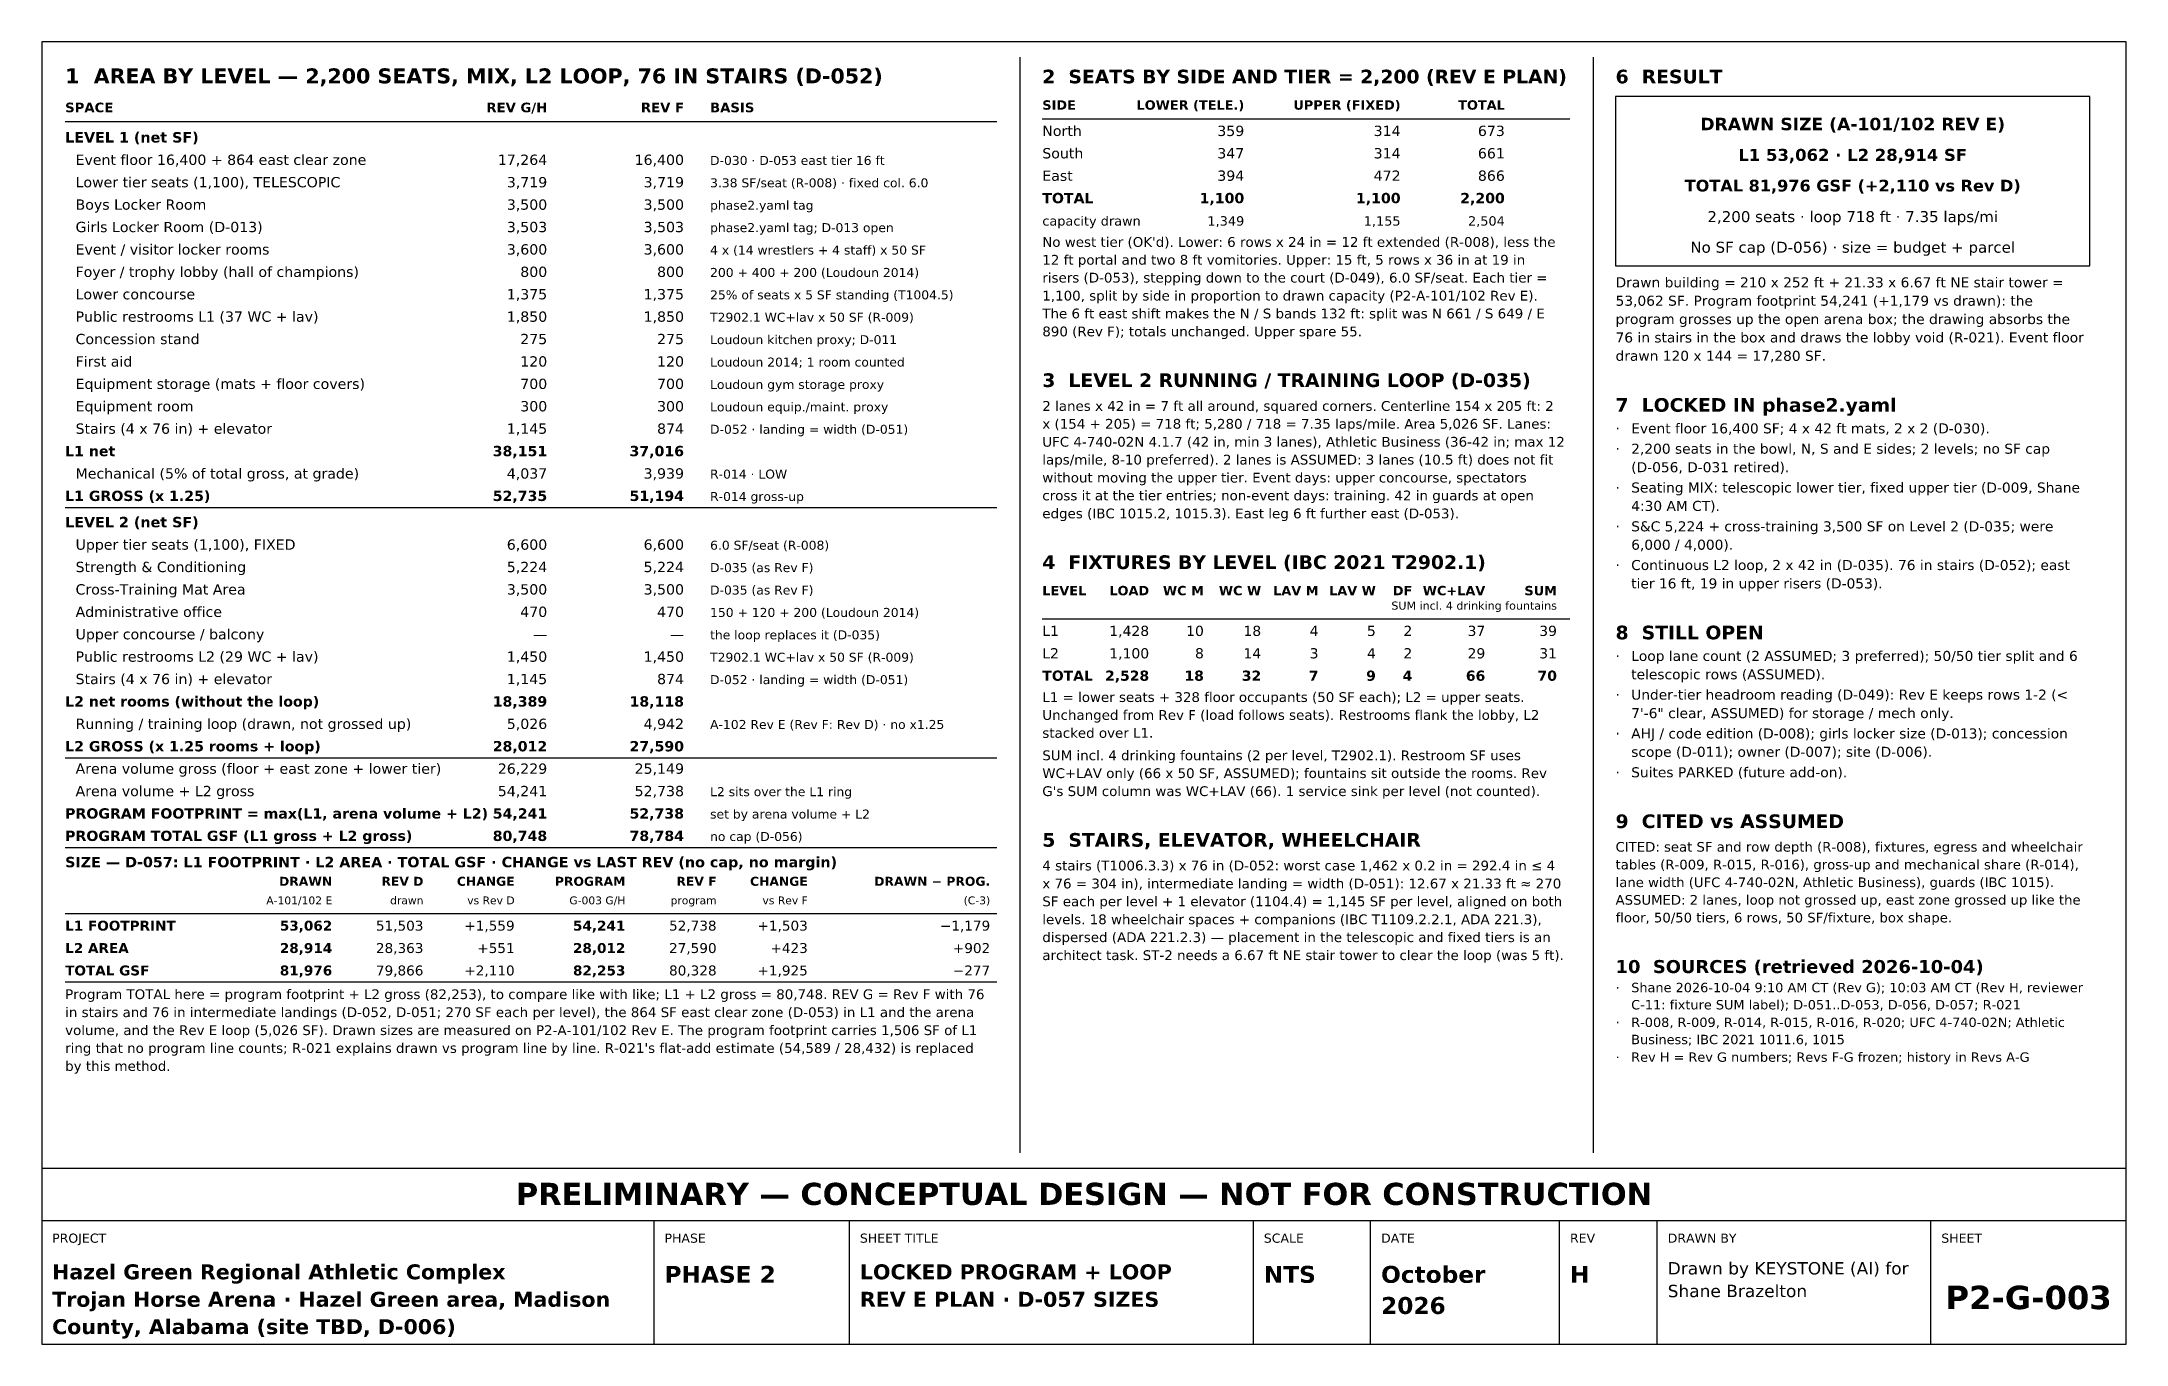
# Model space of a CAD drawing. Header units: inches. Extents: x 0.5 to 16.5, y 0.5 to 10.5.
import ezdxf
from ezdxf.enums import TextEntityAlignment as Align

# ---------------------------------------------------------------- set-up
doc = ezdxf.new("R2010")
doc.units = ezdxf.units.IN
doc.header["$MEASUREMENT"] = 0
for name, color, linetype in [('A-ANNO-TABL', 7, 'Continuous'), ('A-ANNO-TEXT', 7, 'Continuous'), ('G-ANNO-TTLB', 7, 'Continuous')]:
    doc.layers.add(name, color=color, linetype=linetype)
doc.styles.add('KS-BOLD', font='DejaVuSans-Bold.ttf')
doc.styles.add('KS-REG', font='DejaVuSans.ttf')

msp = doc.modelspace()

# ---------------------------------------------------------------- linework, layer by layer
at = {"layer": 'A-ANNO-TABL'}
for p, q in [((0.68, 9.888), (7.83, 9.888)), ((8.18, 9.908), (12.23, 9.908)), ((0.68, 6.924), (7.83, 6.924)), ((8.18, 6.07), (12.23, 6.07)), ((0.68, 5.002), (7.83, 5.002)), ((0.68, 4.314), (7.83, 4.314)), ((0.68, 3.808), (7.83, 3.808)), ((0.68, 3.282), (7.83, 3.282))]:
    msp.add_line(p, q, dxfattribs=at)
at = {"layer": 'A-ANNO-TEXT'}
for p, q in [((8.01, 1.97), (8.01, 10.38)), ((12.41, 1.97), (12.41, 10.38))]:
    msp.add_line(p, q, dxfattribs=at)
msp.add_lwpolyline([(12.58, 8.78), (16.22, 8.78), (16.22, 10.08), (12.58, 10.08)], close=True, dxfattribs=at)
at = {"layer": 'G-ANNO-TTLB'}
for p, q in [((0.5, 1.45), (16.5, 1.45)), ((5.2, 0.5), (5.2, 1.45)), ((6.7, 0.5), (6.7, 1.45)), ((9.8, 0.5), (9.8, 1.45)), ((10.7, 0.5), (10.7, 1.45)), ((12.15, 0.5), (12.15, 1.45)), ((12.9, 0.5), (12.9, 1.45)), ((15, 0.5), (15, 1.45))]:
    msp.add_line(p, q, dxfattribs=at)
for points in [[(0.5, 0.5), (16.5, 0.5), (16.5, 10.5), (0.5, 10.5)], [(0.5, 1.45), (16.5, 1.45), (16.5, 1.85), (0.5, 1.85)]]:
    msp.add_lwpolyline(points, close=True, dxfattribs=at)

# ---------------------------------------------------------------- texts
at = {"layer": 'A-ANNO-TABL'}
for s, height, style, p in [('SPACE', 0.074, 'KS-BOLD', (0.68, 9.958)), ('BASIS', 0.074, 'KS-BOLD', (5.63, 9.958)), ('SIDE', 0.072, 'KS-BOLD', (8.18, 9.978)), ('LEVEL 1 (net SF)', 0.08, 'KS-BOLD', (0.68, 9.726)), ('North', 0.079, 'KS-REG', (8.18, 9.776)), ('Event floor 16,400 + 864 east clear zone', 0.079, 'KS-REG', (0.76, 9.554)), ('D-030 · D-053 east tier 16 ft', 0.069, 'KS-REG', (5.63, 9.554)), ('South', 0.079, 'KS-REG', (8.18, 9.604)), ('Lower tier seats (1,100), TELESCOPIC', 0.079, 'KS-REG', (0.76, 9.382)), ('3.38 SF/seat (R-008) · fixed col. 6.0', 0.069, 'KS-REG', (5.63, 9.382)), ('East', 0.079, 'KS-REG', (8.18, 9.432)), ('Boys Locker Room', 0.079, 'KS-REG', (0.76, 9.21)), ('phase2.yaml tag', 0.069, 'KS-REG', (5.63, 9.21)), ('TOTAL', 0.079, 'KS-BOLD', (8.18, 9.26)), ('Girls Locker Room (D-013)', 0.079, 'KS-REG', (0.76, 9.038)), ('capacity drawn', 0.072, 'KS-REG', (8.18, 9.088)), ('phase2.yaml tag; D-013 open', 0.069, 'KS-REG', (5.63, 9.038)), ('Event / visitor locker rooms', 0.079, 'KS-REG', (0.76, 8.866)), ('4 x (14 wrestlers + 4 staff) x 50 SF', 0.069, 'KS-REG', (5.63, 8.866)), ('Foyer / trophy lobby (hall of champions)', 0.079, 'KS-REG', (0.76, 8.694)), ('200 + 400 + 200 (Loudoun 2014)', 0.069, 'KS-REG', (5.63, 8.694)), ('Lower concourse', 0.079, 'KS-REG', (0.76, 8.522)), ('25% of seats x 5 SF standing (T1004.5)', 0.069, 'KS-REG', (5.63, 8.522)), ('Public restrooms L1 (37 WC + lav)', 0.079, 'KS-REG', (0.76, 8.35)), ('T2902.1 WC+lav x 50 SF (R-009)', 0.069, 'KS-REG', (5.63, 8.35)), ('Concession stand', 0.079, 'KS-REG', (0.76, 8.178)), ('Loudoun kitchen proxy; D-011', 0.069, 'KS-REG', (5.63, 8.178)), ('First aid', 0.079, 'KS-REG', (0.76, 8.006)), ('Loudoun 2014; 1 room counted', 0.069, 'KS-REG', (5.63, 8.006)), ('Equipment storage (mats + floor covers)', 0.079, 'KS-REG', (0.76, 7.834)), ('Loudoun gym storage proxy', 0.069, 'KS-REG', (5.63, 7.834)), ('Equipment room', 0.079, 'KS-REG', (0.76, 7.662)), ('Loudoun equip./maint. proxy', 0.069, 'KS-REG', (5.63, 7.662)), ('Stairs (4 x 76 in) + elevator', 0.079, 'KS-REG', (0.76, 7.49)), ('D-052 · landing = width (D-051)', 0.069, 'KS-REG', (5.63, 7.49)), ('L1 net', 0.079, 'KS-BOLD', (0.68, 7.318)), ('Mechanical (5% of total gross, at grade)', 0.079, 'KS-REG', (0.76, 7.146)), ('R-014 · LOW', 0.069, 'KS-REG', (5.63, 7.146)), ('L1 GROSS (x 1.25)', 0.079, 'KS-BOLD', (0.68, 6.974)), ('R-014 gross-up', 0.069, 'KS-REG', (5.63, 6.974)), ('LEVEL 2 (net SF)', 0.08, 'KS-BOLD', (0.68, 6.772)), ('Upper tier seats (1,100), FIXED', 0.079, 'KS-REG', (0.76, 6.6)), ('6.0 SF/seat (R-008)', 0.069, 'KS-REG', (5.63, 6.6)), ('Strength & Conditioning', 0.079, 'KS-REG', (0.76, 6.428)), ('D-035 (as Rev F)', 0.069, 'KS-REG', (5.63, 6.428)), ('Cross-Training Mat Area', 0.079, 'KS-REG', (0.76, 6.256)), ('D-035 (as Rev F)', 0.069, 'KS-REG', (5.63, 6.256)), ('LEVEL', 0.072, 'KS-BOLD', (8.18, 6.25)), ('Administrative office', 0.079, 'KS-REG', (0.76, 6.084)), ('150 + 120 + 200 (Loudoun 2014)', 0.069, 'KS-REG', (5.63, 6.084)), ('Upper concourse / balcony', 0.079, 'KS-REG', (0.76, 5.912)), ('the loop replaces it (D-035)', 0.069, 'KS-REG', (5.63, 5.912)), ('L1', 0.078, 'KS-REG', (8.18, 5.938)), ('Public restrooms L2 (29 WC + lav)', 0.079, 'KS-REG', (0.76, 5.74)), ('T2902.1 WC+lav x 50 SF (R-009)', 0.069, 'KS-REG', (5.63, 5.74)), ('L2', 0.078, 'KS-REG', (8.18, 5.766)), ('Stairs (4 x 76 in) + elevator', 0.079, 'KS-REG', (0.76, 5.568)), ('D-052 · landing = width (D-051)', 0.069, 'KS-REG', (5.63, 5.568)), ('TOTAL', 0.078, 'KS-BOLD', (8.18, 5.594)), ('L2 net rooms (without the loop)', 0.079, 'KS-BOLD', (0.68, 5.396)), ('Running / training loop (drawn, not grossed up)', 0.079, 'KS-REG', (0.76, 5.224)), ('A-102 Rev E (Rev F: Rev D) · no x1.25', 0.069, 'KS-REG', (5.63, 5.224)), ('L2 GROSS (x 1.25 rooms + loop)', 0.079, 'KS-BOLD', (0.68, 5.052)), ('Arena volume gross (floor + east zone + lower tier)', 0.079, 'KS-REG', (0.76, 4.88)), ('Arena volume + L2 gross', 0.079, 'KS-REG', (0.76, 4.708)), ('L2 sits over the L1 ring', 0.069, 'KS-REG', (5.63, 4.708)), ('PROGRAM FOOTPRINT = max(L1, arena volume + L2)', 0.079, 'KS-BOLD', (0.68, 4.536)), ('set by arena volume + L2', 0.069, 'KS-REG', (5.63, 4.536)), ('PROGRAM TOTAL GSF (L1 gross + L2 gross)', 0.079, 'KS-BOLD', (0.68, 4.364)), ('no cap (D-056)', 0.069, 'KS-REG', (5.63, 4.364)), ('SIZE — D-057: L1 FOOTPRINT · L2 AREA · TOTAL GSF · CHANGE vs LAST REV (no cap, no margin)', 0.08, 'KS-BOLD', (0.68, 4.162)), ('L1 FOOTPRINT', 0.076, 'KS-BOLD', (0.68, 3.676)), ('L2 AREA', 0.076, 'KS-BOLD', (0.68, 3.504)), ('TOTAL GSF', 0.076, 'KS-BOLD', (0.68, 3.332))]:
    msp.add_text(s, height=height, dxfattribs=dict(at, style=style)).set_placement(p)
for s, height, style, p in [('REV G/H', 0.074, 'KS-BOLD', (4.38, 9.958)), ('REV F', 0.074, 'KS-BOLD', (5.43, 9.958)), ('LOWER (TELE.)', 0.072, 'KS-BOLD', (9.73, 9.978)), ('UPPER (FIXED)', 0.072, 'KS-BOLD', (10.93, 9.978)), ('TOTAL', 0.072, 'KS-BOLD', (11.73, 9.978)), ('359', 0.079, 'KS-REG', (9.73, 9.776)), ('314', 0.079, 'KS-REG', (10.93, 9.776)), ('673', 0.079, 'KS-REG', (11.73, 9.776)), ('17,264', 0.079, 'KS-REG', (4.38, 9.554)), ('16,400', 0.079, 'KS-REG', (5.43, 9.554)), ('347', 0.079, 'KS-REG', (9.73, 9.604)), ('314', 0.079, 'KS-REG', (10.93, 9.604)), ('661', 0.079, 'KS-REG', (11.73, 9.604)), ('3,719', 0.079, 'KS-REG', (4.38, 9.382)), ('3,719', 0.079, 'KS-REG', (5.43, 9.382)), ('394', 0.079, 'KS-REG', (9.73, 9.432)), ('472', 0.079, 'KS-REG', (10.93, 9.432)), ('866', 0.079, 'KS-REG', (11.73, 9.432)), ('3,500', 0.079, 'KS-REG', (4.38, 9.21)), ('3,500', 0.079, 'KS-REG', (5.43, 9.21)), ('1,100', 0.079, 'KS-BOLD', (9.73, 9.26)), ('1,100', 0.079, 'KS-BOLD', (10.93, 9.26)), ('2,200', 0.079, 'KS-BOLD', (11.73, 9.26)), ('1,349', 0.072, 'KS-REG', (9.73, 9.088)), ('1,155', 0.072, 'KS-REG', (10.93, 9.088)), ('2,504', 0.072, 'KS-REG', (11.73, 9.088)), ('3,503', 0.079, 'KS-REG', (4.38, 9.038)), ('3,503', 0.079, 'KS-REG', (5.43, 9.038)), ('3,600', 0.079, 'KS-REG', (4.38, 8.866)), ('3,600', 0.079, 'KS-REG', (5.43, 8.866)), ('800', 0.079, 'KS-REG', (4.38, 8.694)), ('800', 0.079, 'KS-REG', (5.43, 8.694)), ('1,375', 0.079, 'KS-REG', (4.38, 8.522)), ('1,375', 0.079, 'KS-REG', (5.43, 8.522)), ('1,850', 0.079, 'KS-REG', (4.38, 8.35)), ('1,850', 0.079, 'KS-REG', (5.43, 8.35)), ('275', 0.079, 'KS-REG', (4.38, 8.178)), ('275', 0.079, 'KS-REG', (5.43, 8.178)), ('120', 0.079, 'KS-REG', (4.38, 8.006)), ('120', 0.079, 'KS-REG', (5.43, 8.006)), ('700', 0.079, 'KS-REG', (4.38, 7.834)), ('700', 0.079, 'KS-REG', (5.43, 7.834)), ('300', 0.079, 'KS-REG', (4.38, 7.662)), ('300', 0.079, 'KS-REG', (5.43, 7.662)), ('1,145', 0.079, 'KS-REG', (4.38, 7.49)), ('874', 0.079, 'KS-REG', (5.43, 7.49)), ('38,151', 0.079, 'KS-BOLD', (4.38, 7.318)), ('37,016', 0.079, 'KS-BOLD', (5.43, 7.318)), ('4,037', 0.079, 'KS-REG', (4.38, 7.146)), ('3,939', 0.079, 'KS-REG', (5.43, 7.146)), ('52,735', 0.079, 'KS-BOLD', (4.38, 6.974)), ('51,194', 0.079, 'KS-BOLD', (5.43, 6.974)), ('6,600', 0.079, 'KS-REG', (4.38, 6.6)), ('6,600', 0.079, 'KS-REG', (5.43, 6.6)), ('5,224', 0.079, 'KS-REG', (4.38, 6.428)), ('5,224', 0.079, 'KS-REG', (5.43, 6.428)), ('3,500', 0.079, 'KS-REG', (4.38, 6.256)), ('3,500', 0.079, 'KS-REG', (5.43, 6.256)), ('LOAD', 0.072, 'KS-BOLD', (9, 6.25)), ('WC M', 0.072, 'KS-BOLD', (9.42, 6.25)), ('WC W', 0.072, 'KS-BOLD', (9.86, 6.25)), ('LAV M', 0.072, 'KS-BOLD', (10.3, 6.25)), ('LAV W', 0.072, 'KS-BOLD', (10.74, 6.25)), ('DF', 0.072, 'KS-BOLD', (11.02, 6.25)), ('WC+LAV', 0.072, 'KS-BOLD', (11.58, 6.25)), ('SUM', 0.072, 'KS-BOLD', (12.13, 6.25)), ('470', 0.079, 'KS-REG', (4.38, 6.084)), ('470', 0.079, 'KS-REG', (5.43, 6.084)), ('SUM incl. 4 drinking fountains', 0.062, 'KS-REG', (12.13, 6.14)), ('—', 0.079, 'KS-REG', (4.38, 5.912)), ('—', 0.079, 'KS-REG', (5.43, 5.912)), ('1,428', 0.078, 'KS-REG', (9, 5.938)), ('10', 0.078, 'KS-REG', (9.42, 5.938)), ('18', 0.078, 'KS-REG', (9.86, 5.938)), ('4', 0.078, 'KS-REG', (10.3, 5.938)), ('5', 0.078, 'KS-REG', (10.74, 5.938)), ('2', 0.078, 'KS-REG', (11.02, 5.938)), ('37', 0.078, 'KS-REG', (11.58, 5.938)), ('39', 0.078, 'KS-REG', (12.13, 5.938)), ('1,450', 0.079, 'KS-REG', (4.38, 5.74)), ('1,450', 0.079, 'KS-REG', (5.43, 5.74)), ('1,100', 0.078, 'KS-REG', (9, 5.766)), ('8', 0.078, 'KS-REG', (9.42, 5.766)), ('14', 0.078, 'KS-REG', (9.86, 5.766)), ('3', 0.078, 'KS-REG', (10.3, 5.766)), ('4', 0.078, 'KS-REG', (10.74, 5.766)), ('2', 0.078, 'KS-REG', (11.02, 5.766)), ('29', 0.078, 'KS-REG', (11.58, 5.766)), ('31', 0.078, 'KS-REG', (12.13, 5.766)), ('1,145', 0.079, 'KS-REG', (4.38, 5.568)), ('874', 0.079, 'KS-REG', (5.43, 5.568)), ('2,528', 0.078, 'KS-BOLD', (9, 5.594)), ('18', 0.078, 'KS-BOLD', (9.42, 5.594)), ('32', 0.078, 'KS-BOLD', (9.86, 5.594)), ('7', 0.078, 'KS-BOLD', (10.3, 5.594)), ('9', 0.078, 'KS-BOLD', (10.74, 5.594)), ('4', 0.078, 'KS-BOLD', (11.02, 5.594)), ('66', 0.078, 'KS-BOLD', (11.58, 5.594)), ('70', 0.078, 'KS-BOLD', (12.13, 5.594)), ('18,389', 0.079, 'KS-BOLD', (4.38, 5.396)), ('18,118', 0.079, 'KS-BOLD', (5.43, 5.396)), ('5,026', 0.079, 'KS-REG', (4.38, 5.224)), ('4,942', 0.079, 'KS-REG', (5.43, 5.224)), ('28,012', 0.079, 'KS-BOLD', (4.38, 5.052)), ('27,590', 0.079, 'KS-BOLD', (5.43, 5.052)), ('26,229', 0.079, 'KS-REG', (4.38, 4.88)), ('25,149', 0.079, 'KS-REG', (5.43, 4.88)), ('54,241', 0.079, 'KS-REG', (4.38, 4.708)), ('52,738', 0.079, 'KS-REG', (5.43, 4.708)), ('54,241', 0.079, 'KS-BOLD', (4.38, 4.536)), ('52,738', 0.079, 'KS-BOLD', (5.43, 4.536)), ('80,748', 0.079, 'KS-BOLD', (4.38, 4.364)), ('78,784', 0.079, 'KS-BOLD', (5.43, 4.364)), ('DRAWN', 0.069, 'KS-BOLD', (2.73, 4.02)), ('REV D', 0.069, 'KS-BOLD', (3.43, 4.02)), ('CHANGE', 0.069, 'KS-BOLD', (4.13, 4.02)), ('PROGRAM', 0.069, 'KS-BOLD', (4.98, 4.02)), ('REV F', 0.069, 'KS-BOLD', (5.68, 4.02)), ('CHANGE', 0.069, 'KS-BOLD', (6.38, 4.02)), ('DRAWN − PROG.', 0.069, 'KS-BOLD', (7.78, 4.02)), ('A-101/102 E', 0.06, 'KS-REG', (2.73, 3.878)), ('drawn', 0.06, 'KS-REG', (3.43, 3.878)), ('vs Rev D', 0.06, 'KS-REG', (4.13, 3.878)), ('G-003 G/H', 0.06, 'KS-REG', (4.98, 3.878)), ('program', 0.06, 'KS-REG', (5.68, 3.878)), ('vs Rev F', 0.06, 'KS-REG', (6.38, 3.878)), ('(C-3)', 0.06, 'KS-REG', (7.78, 3.878)), ('53,062', 0.076, 'KS-BOLD', (2.73, 3.676)), ('51,503', 0.076, 'KS-REG', (3.43, 3.676)), ('+1,559', 0.076, 'KS-REG', (4.13, 3.676)), ('54,241', 0.076, 'KS-BOLD', (4.98, 3.676)), ('52,738', 0.076, 'KS-REG', (5.68, 3.676)), ('+1,503', 0.076, 'KS-REG', (6.38, 3.676)), ('−1,179', 0.076, 'KS-REG', (7.78, 3.676)), ('28,914', 0.076, 'KS-BOLD', (2.73, 3.504)), ('28,363', 0.076, 'KS-REG', (3.43, 3.504)), ('+551', 0.076, 'KS-REG', (4.13, 3.504)), ('28,012', 0.076, 'KS-BOLD', (4.98, 3.504)), ('27,590', 0.076, 'KS-REG', (5.68, 3.504)), ('+423', 0.076, 'KS-REG', (6.38, 3.504)), ('+902', 0.076, 'KS-REG', (7.78, 3.504)), ('81,976', 0.076, 'KS-BOLD', (2.73, 3.332)), ('79,866', 0.076, 'KS-REG', (3.43, 3.332)), ('+2,110', 0.076, 'KS-REG', (4.13, 3.332)), ('82,253', 0.076, 'KS-BOLD', (4.98, 3.332)), ('80,328', 0.076, 'KS-REG', (5.68, 3.332)), ('+1,925', 0.076, 'KS-REG', (6.38, 3.332)), ('−277', 0.076, 'KS-REG', (7.78, 3.332))]:
    msp.add_text(s, height=height, dxfattribs=dict(at, style=style)).set_placement(p, align=Align.RIGHT)
at = {"layer": 'A-ANNO-TEXT'}
for s, height, style, p in [('1  AREA BY LEVEL — 2,200 SEATS, MIX, L2 LOOP, 76 IN STAIRS (D-052)', 0.115, 'KS-BOLD', (0.68, 10.18)), ('2  SEATS BY SIDE AND TIER = 2,200 (REV E PLAN)', 0.105, 'KS-BOLD', (8.18, 10.18)), ('6  RESULT', 0.105, 'KS-BOLD', (12.58, 10.18)), ("No west tier (OK'd). Lower: 6 rows x 24 in = 12 ft extended (R-008), less the", 0.075, 'KS-REG', (8.18, 8.925)), ('12 ft portal and two 8 ft vomitories. Upper: 15 ft, 5 rows x 36 in at 19 in', 0.075, 'KS-REG', (8.18, 8.788)), ('risers (D-053), stepping down to the court (D-049), 6.0 SF/seat. Each tier =', 0.075, 'KS-REG', (8.18, 8.651)), ('Drawn building = 210 x 252 ft + 21.33 x 6.67 ft NE stair tower =', 0.077, 'KS-REG', (12.58, 8.614)), ('1,100, split by side in proportion to drawn capacity (P2-A-101/102 Rev E).', 0.075, 'KS-REG', (8.18, 8.513)), ('53,062 SF. Program footprint 54,241 (+1,179 vs drawn): the', 0.077, 'KS-REG', (12.58, 8.473)), ('The 6 ft east shift makes the N / S bands 132 ft: split was N 661 / S 649 / E', 0.075, 'KS-REG', (8.18, 8.376)), ('program grosses up the open arena box; the drawing absorbs the', 0.077, 'KS-REG', (12.58, 8.332)), ('890 (Rev F); totals unchanged. Upper spare 55.', 0.075, 'KS-REG', (8.18, 8.238)), ('76 in stairs in the box and draws the lobby void (R-021). Event floor', 0.077, 'KS-REG', (12.58, 8.191)), ('drawn 120 x 144 = 17,280 SF.', 0.077, 'KS-REG', (12.58, 8.05)), ('3  LEVEL 2 RUNNING / TRAINING LOOP (D-035)', 0.105, 'KS-BOLD', (8.18, 7.849)), ('2 lanes x 42 in = 7 ft all around, squared corners. Centerline 154 x 205 ft: 2', 0.075, 'KS-REG', (8.18, 7.666)), ('7  LOCKED IN phase2.yaml', 0.105, 'KS-BOLD', (12.58, 7.659)), ('x (154 + 205) = 718 ft; 5,280 / 718 = 7.35 laps/mile. Area 5,026 SF. Lanes:', 0.075, 'KS-REG', (8.18, 7.529)), ('·', 0.077, 'KS-REG', (12.58, 7.493)), ('Event floor 16,400 SF; 4 x 42 ft mats, 2 x 2 (D-030).', 0.077, 'KS-REG', (12.7, 7.493)), ('UFC 4-740-02N 4.1.7 (42 in, min 3 lanes), Athletic Business (36-42 in; max 12', 0.075, 'KS-REG', (8.18, 7.391)), ('·', 0.077, 'KS-REG', (12.58, 7.337)), ('2,200 seats in the bowl, N, S and E sides; 2 levels; no SF cap', 0.077, 'KS-REG', (12.7, 7.337)), ('laps/mile, 8-10 preferred). 2 lanes is ASSUMED: 3 lanes (10.5 ft) does not fit', 0.075, 'KS-REG', (8.18, 7.254)), ('(D-056, D-031 retired).', 0.077, 'KS-REG', (12.7, 7.195)), ('without moving the upper tier. Event days: upper concourse, spectators', 0.075, 'KS-REG', (8.18, 7.116)), ('cross it at the tier entries; non-event days: training. 42 in guards at open', 0.075, 'KS-REG', (8.18, 6.979)), ('·', 0.077, 'KS-REG', (12.58, 7.039)), ('Seating MIX: telescopic lower tier, fixed upper tier (D-009, Shane', 0.077, 'KS-REG', (12.7, 7.039)), ('edges (IBC 1015.2, 1015.3). East leg 6 ft further east (D-053).', 0.075, 'KS-REG', (8.18, 6.841)), ('4:30 AM CT).', 0.077, 'KS-REG', (12.7, 6.898)), ('·', 0.077, 'KS-REG', (12.58, 6.741)), ('S&C 5,224 + cross-training 3,500 SF on Level 2 (D-035; were', 0.077, 'KS-REG', (12.7, 6.741)), ('4  FIXTURES BY LEVEL (IBC 2021 T2902.1)', 0.105, 'KS-BOLD', (8.18, 6.452)), ('6,000 / 4,000).', 0.077, 'KS-REG', (12.7, 6.6)), ('·', 0.077, 'KS-REG', (12.58, 6.444)), ('Continuous L2 loop, 2 x 42 in (D-035). 76 in stairs (D-052); east', 0.077, 'KS-REG', (12.7, 6.444)), ('tier 16 ft, 19 in upper risers (D-053).', 0.077, 'KS-REG', (12.7, 6.303)), ('8  STILL OPEN', 0.105, 'KS-BOLD', (12.58, 5.912)), ('·', 0.077, 'KS-REG', (12.58, 5.746)), ('Loop lane count (2 ASSUMED; 3 preferred); 50/50 tier split and 6', 0.077, 'KS-REG', (12.7, 5.746)), ('telescopic rows (ASSUMED).', 0.077, 'KS-REG', (12.7, 5.605)), ('L1 = lower seats + 328 floor occupants (50 SF each); L2 = upper seats.', 0.075, 'KS-REG', (8.18, 5.431)), ('·', 0.077, 'KS-REG', (12.58, 5.449)), ('Under-tier headroom reading (D-049): Rev E keeps rows 1-2 (<', 0.077, 'KS-REG', (12.7, 5.449)), ('Unchanged from Rev F (load follows seats). Restrooms flank the lobby, L2', 0.075, 'KS-REG', (8.18, 5.294)), ('7\'-6" clear, ASSUMED) for storage / mech only.', 0.077, 'KS-REG', (12.7, 5.307)), ('stacked over L1.', 0.075, 'KS-REG', (8.18, 5.156)), ('·', 0.077, 'KS-REG', (12.58, 5.151)), ('AHJ / code edition (D-008); girls locker size (D-013); concession', 0.077, 'KS-REG', (12.7, 5.151)), ('SUM incl. 4 drinking fountains (2 per level, T2902.1). Restroom SF uses', 0.075, 'KS-REG', (8.18, 4.984)), ('scope (D-011); owner (D-007); site (D-006).', 0.077, 'KS-REG', (12.7, 5.01)), ('WC+LAV only (66 x 50 SF, ASSUMED); fountains sit outside the rooms. Rev', 0.075, 'KS-REG', (8.18, 4.847)), ('·', 0.077, 'KS-REG', (12.58, 4.853)), ('Suites PARKED (future add-on).', 0.077, 'KS-REG', (12.7, 4.853)), ("G's SUM column was WC+LAV (66). 1 service sink per level (not counted).", 0.075, 'KS-REG', (8.18, 4.709)), ('9  CITED vs ASSUMED', 0.105, 'KS-BOLD', (12.58, 4.463)), ('5  STAIRS, ELEVATOR, WHEELCHAIR', 0.105, 'KS-BOLD', (8.18, 4.32)), ('CITED: seat SF and row depth (R-008), fixtures, egress and wheelchair', 0.074, 'KS-REG', (12.58, 4.282)), ('4 stairs (T1006.3.3) x 76 in (D-052: worst case 1,462 x 0.2 in = 292.4 in ≤ 4', 0.075, 'KS-REG', (8.18, 4.138)), ('tables (R-009, R-015, R-016), gross-up and mechanical share (R-014),', 0.074, 'KS-REG', (12.58, 4.146)), ('x 76 = 304 in), intermediate landing = width (D-051): 12.67 x 21.33 ft ≈ 270', 0.075, 'KS-REG', (8.18, 4)), ('lane width (UFC 4-740-02N, Athletic Business), guards (IBC 1015).', 0.074, 'KS-REG', (12.58, 4.01)), ('SF each per level + 1 elevator (1104.4) = 1,145 SF per level, aligned on both', 0.075, 'KS-REG', (8.18, 3.863)), ('ASSUMED: 2 lanes, loop not grossed up, east zone grossed up like the', 0.074, 'KS-REG', (12.58, 3.875)), ('levels. 18 wheelchair spaces + companions (IBC T1109.2.2.1, ADA 221.3),', 0.075, 'KS-REG', (8.18, 3.725)), ('floor, 50/50 tiers, 6 rows, 50 SF/fixture, box shape.', 0.074, 'KS-REG', (12.58, 3.739)), ('dispersed (ADA 221.2.3) — placement in the telescopic and fixed tiers is an', 0.075, 'KS-REG', (8.18, 3.588)), ('architect task. ST-2 needs a 6.67 ft NE stair tower to clear the loop (was 5 ft).', 0.075, 'KS-REG', (8.18, 3.45)), ('10  SOURCES (retrieved 2026-10-04)', 0.1, 'KS-BOLD', (12.58, 3.35)), ('Program TOTAL here = program footprint + L2 gross (82,253), to compare like with like; L1 + L2 gross = 80,748. REV G = Rev F with 76', 0.075, 'KS-REG', (0.68, 3.15)), ('·', 0.072, 'KS-REG', (12.58, 3.203)), ('Shane 2026-10-04 9:10 AM CT (Rev G); 10:03 AM CT (Rev H, reviewer', 0.072, 'KS-REG', (12.7, 3.203)), ('in stairs and 76 in intermediate landings (D-052, D-051; 270 SF each per level), the 864 SF east clear zone (D-053) in L1 and the arena', 0.075, 'KS-REG', (0.68, 3.012)), ('C-11: fixture SUM label); D-051..D-053, D-056, D-057; R-021', 0.072, 'KS-REG', (12.7, 3.071)), ('volume, and the Rev E loop (5,026 SF). Drawn sizes are measured on P2-A-101/102 Rev E. The program footprint carries 1,506 SF of L1', 0.075, 'KS-REG', (0.68, 2.874)), ('·', 0.072, 'KS-REG', (12.58, 2.936)), ('R-008, R-009, R-014, R-015, R-016, R-020; UFC 4-740-02N; Athletic', 0.072, 'KS-REG', (12.7, 2.936)), ("ring that no program line counts; R-021 explains drawn vs program line by line. R-021's flat-add estimate (54,589 / 28,432) is replaced", 0.075, 'KS-REG', (0.68, 2.737)), ('Business; IBC 2021 1011.6, 1015', 0.072, 'KS-REG', (12.7, 2.804)), ('Rev H = Rev G numbers; Revs F-G frozen; history in Revs A-G', 0.072, 'KS-REG', (12.7, 2.669)), ('by this method.', 0.075, 'KS-REG', (0.68, 2.599)), ('·', 0.072, 'KS-REG', (12.58, 2.669))]:
    msp.add_text(s, height=height, dxfattribs=dict(at, style=style)).set_placement(p)
for s, height, style, p in [('DRAWN SIZE (A-101/102 REV E)', 0.096, 'KS-BOLD', (14.4, 9.82)), ('L1 53,062 · L2 28,914 SF', 0.092, 'KS-BOLD', (14.4, 9.585)), ('TOTAL 81,976 GSF (+2,110 vs Rev D)', 0.09, 'KS-BOLD', (14.4, 9.35)), ('2,200 seats · loop 718 ft · 7.35 laps/mi', 0.084, 'KS-REG', (14.4, 9.115)), ('No SF cap (D-056) · size = budget + parcel', 0.084, 'KS-REG', (14.4, 8.88))]:
    msp.add_text(s, height=height, dxfattribs=dict(at, style=style)).set_placement(p, align=Align.CENTER)
at = {"layer": 'G-ANNO-TTLB', "style": 'KS-BOLD'}
for s, height, p in [('PRELIMINARY — CONCEPTUAL DESIGN — NOT FOR CONSTRUCTION', 0.17, (8.5, 1.57)), ('P2-G-003', 0.18, (15.75, 0.77))]:
    msp.add_text(s, height=height, dxfattribs=at).set_placement(p, align=Align.CENTER)
at = {"layer": 'G-ANNO-TTLB'}
for s, height, style, p in [('PROJECT', 0.07, 'KS-REG', (0.58, 1.28)), ('PHASE', 0.07, 'KS-REG', (5.28, 1.28)), ('SHEET TITLE', 0.07, 'KS-REG', (6.78, 1.28)), ('SCALE', 0.07, 'KS-REG', (9.88, 1.28)), ('DATE', 0.07, 'KS-REG', (10.78, 1.28)), ('REV', 0.07, 'KS-REG', (12.23, 1.28)), ('DRAWN BY', 0.07, 'KS-REG', (12.98, 1.28)), ('SHEET', 0.07, 'KS-REG', (15.08, 1.28)), ('Drawn by KEYSTONE (AI) for', 0.095, 'KS-REG', (12.98, 1.036)), ('Hazel Green Regional Athletic Complex', 0.115, 'KS-BOLD', (0.58, 0.999)), ('PHASE 2', 0.13, 'KS-BOLD', (5.28, 0.972)), ('LOCKED PROGRAM + LOOP', 0.115, 'KS-BOLD', (6.78, 0.999)), ('NTS', 0.13, 'KS-BOLD', (9.88, 0.972)), ('October', 0.13, 'KS-BOLD', (10.78, 0.972)), ('H', 0.13, 'KS-BOLD', (12.23, 0.972)), ('Shane Brazelton', 0.095, 'KS-REG', (12.98, 0.862)), ('Trojan Horse Arena · Hazel Green area, Madison', 0.115, 'KS-BOLD', (0.58, 0.788)), ('REV E PLAN · D-057 SIZES', 0.115, 'KS-BOLD', (6.78, 0.788)), ('2026', 0.13, 'KS-BOLD', (10.78, 0.733)), ('County, Alabama (site TBD, D-006)', 0.115, 'KS-BOLD', (0.58, 0.578))]:
    msp.add_text(s, height=height, dxfattribs=dict(at, style=style)).set_placement(p)

doc.saveas('drawing.dxf')
